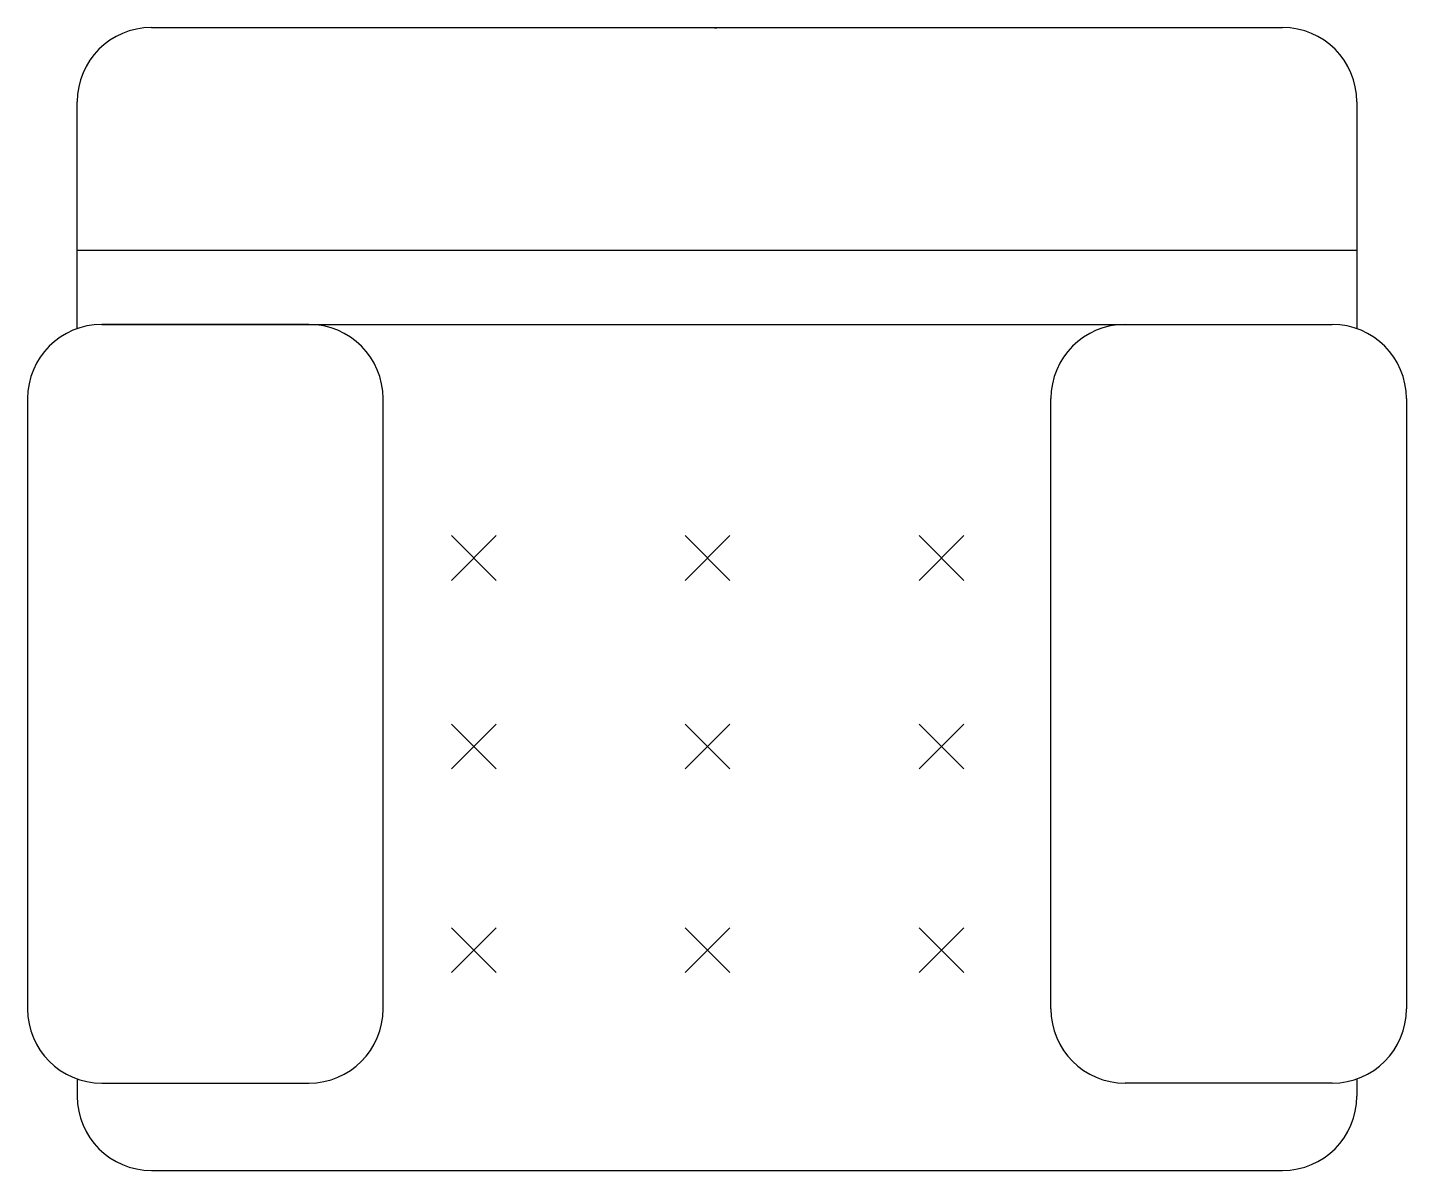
# Model space of a CAD drawing. Header units: millimetres. Extents: x 0 to 929, y 0 to 770.
import ezdxf

# ---------------------------------------------------------------- set-up
doc = ezdxf.new("R2010")
doc.units = ezdxf.units.MM
doc.layers.add('Furniture_家具', color=253, linetype='Continuous')
doc.styles.add('DIM_FONT', font='SIMPLEX', dxfattribs={"width": 0.8})

msp = doc.modelspace()

# ---------------------------------------------------------------- linework, layer by layer
at = {"layer": 'Furniture_家具'}
for p, q in [((83.43, 770), (845.9, 770)), ((33.43, 567.17), (33.43, 720)), ((895.9, 720), (895.9, 567.17)), ((33.43, 620), (895.9, 620)), ((50, 570), (879.33, 570)), ((189.64, 570), (50, 570)), ((739.69, 570), (879.33, 570)), ((0, 520), (0, 108.86)), ((239.64, 108.86), (239.64, 520)), ((689.69, 108.86), (689.69, 520)), ((929.33, 520), (929.33, 108.86)), ((285.65, 427.72), (315.82, 397.55)), ((315.82, 427.72), (285.65, 397.55)), ((443.24, 427.72), (473.41, 397.55)), ((473.41, 427.72), (443.24, 397.55)), ((600.84, 427.72), (631.01, 397.55)), ((631.01, 427.72), (600.84, 397.55)), ((285.65, 300.71), (315.82, 270.54)), ((315.82, 300.71), (285.65, 270.54)), ((443.24, 300.71), (473.41, 270.54)), ((473.41, 300.71), (443.24, 270.54)), ((600.84, 300.71), (631.01, 270.54)), ((631.01, 300.71), (600.84, 270.54)), ((285.65, 163.55), (315.82, 133.38)), ((315.82, 163.55), (285.65, 133.38)), ((473.41, 163.55), (443.24, 133.38)), ((443.24, 163.55), (473.41, 133.38)), ((600.84, 163.55), (631.01, 133.38)), ((631.01, 163.55), (600.84, 133.38)), ((33.43, 61.69), (33.43, 50)), ((50, 58.86), (189.64, 58.86)), ((879.33, 58.86), (739.69, 58.86)), ((895.9, 61.69), (895.9, 50)), ((83.43, 0), (845.9, 0))]:
    msp.add_line(p, q, dxfattribs=at)
for centre, start, end in [((83.43, 720), 90, 180), ((845.9, 720), 0, 90), ((50, 520), 90, 180), ((189.64, 520), 0, 90), ((739.69, 520), 90, 180), ((879.33, 520), 0, 90), ((50, 108.86), 180, 270), ((189.64, 108.86), 270, 0), ((739.69, 108.86), 180, 270), ((879.33, 108.86), 270, 0), ((83.43, 50), 270, 270), ((83.43, 50), 180, 270), ((845.9, 50), 270, 0)]:
    msp.add_arc(centre, 50, start, end, dxfattribs=at)

# ---------------------------------------------------------------- texts
at = {"layer": 'Furniture_家具', "style": 'DIM_FONT', "width": 0.8, "flags": 9}
for tag, s in [('XSIZE', '929'), ('YSIZE', '770')]:
    msp.add_attdef(tag, (464.67, 770), s, height=0.5, rotation=180, dxfattribs=at)

doc.saveas('drawing.dxf')
